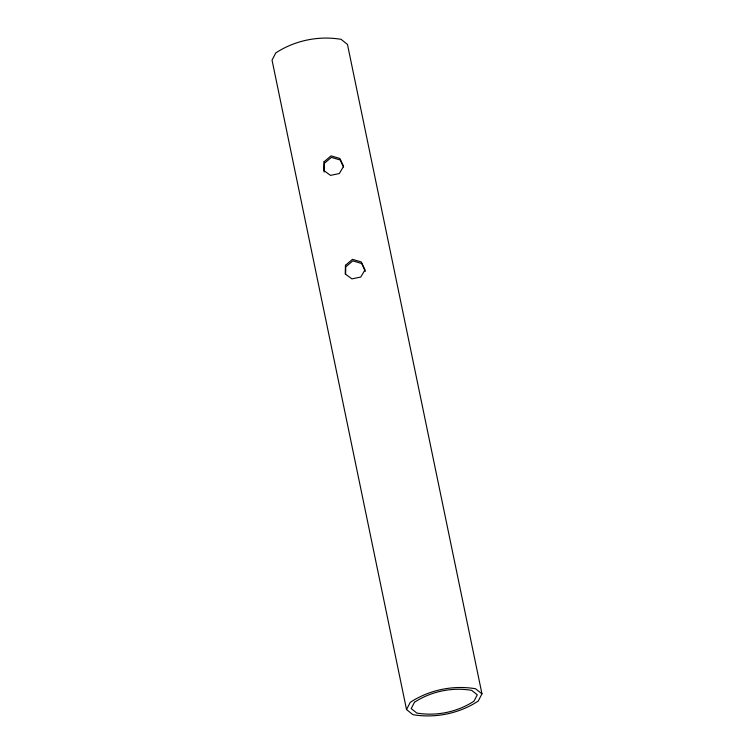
<?xml version="1.0" encoding="UTF-8"?>
<svg xmlns="http://www.w3.org/2000/svg" width="754" height="754" viewBox="0 0 754 754"><rect width="100%" height="100%" fill="white"/><g stroke="black" fill="none" stroke-linecap="round" stroke-linejoin="round"><path stroke-width="1.13" d="M324.116 172.025L324.361 163.326L331.392 157.369L340.233 160.018L343.447 166.917M345.586 274.437L345.794 266.831L352.834 260.865L361.666 263.523L365.341 271.402M406.529 709.561L410.242 702.351C429.224 689.882 453.182 684.952 475.557 688.751L481.957 693.85L478.243 701.06C459.261 713.529 435.303 718.468 412.928 714.669L406.529 709.561L272.043 60.15L275.757 52.94C294.739 40.471 318.697 35.532 341.072 39.331L347.471 44.439L481.957 693.85M324.022 161.799L323.786 170.498L330.516 175.38L339.328 173.543L343.579 166.37L339.894 158.491L331.063 155.842L324.022 161.799M345.464 265.295L345.219 273.994L351.948 278.876L360.761 277.038L365.011 269.875L361.336 261.987L352.495 259.338L345.464 265.295M414.464 702.276L411.213 708.59L416.821 713.058C436.415 716.385 457.395 712.059 474.021 701.145L477.273 694.83L471.665 690.353C452.07 687.035 431.09 691.352 414.464 702.276"/></g></svg>
